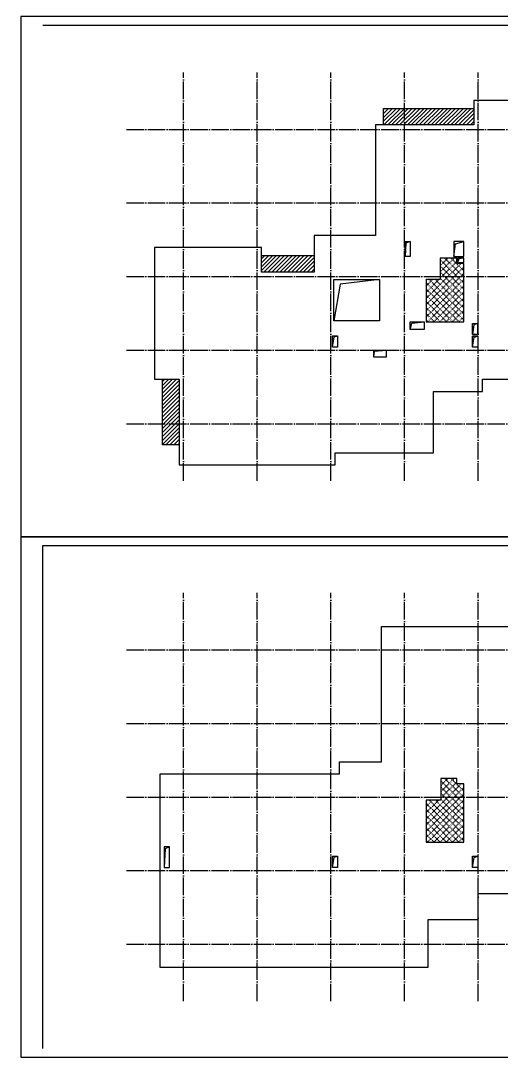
# Model space of a CAD drawing. Extents: x -186750 to 855523, y -12902 to 560425.
# Drawn here: x -186750 to -131983, y -12900 to 105400 of the extents above; entities that cross this region are included whole.
import ezdxf
from ezdxf.xclip import XClip

# ---------------------------------------------------------------- set-up
doc = ezdxf.new("R2010")
doc.units = 0
doc.header["$LTSCALE"] = 1000
doc.header["$MEASUREMENT"] = 0
doc.header["$XCLIPFRAME"] = 0
doc.linetypes.add('104-10 轴网$0$DOTE', pattern=[2.4200000000000004, 2, -0.2, 0.02, -0.2])
doc.linetypes.add('X-104 8#10#平面$0$109-34 轴网$0$L1$0$$AUDIT_BAD_LTYPE1', pattern=[0])
doc.layers.add('104-10 轴网$0$A_AXIS-轴线', color=252, linetype='104-10 轴网$0$DOTE')
doc.layers.add('X-104 8#10#平面$0$A-TECH_结构', color=252, linetype='Continuous')
doc.layers.add('X-104 8#10#平面$0$04-不打印_辅助线', color=165, linetype='Continuous', plot=False)
pattern_1 = [(45, (0, 0), (-224.5064030267288, 224.5064030267288), [])]

# ---------------------------------------------------------------- blocks, each defined once
blk = doc.blocks.new('X-104 8#10#平面$0$uyrii7ur')
at = {"layer": 'X-104 8#10#平面$0$A-TECH_结构', "linetype": 'X-104 8#10#平面$0$109-34 轴网$0$L1$0$$AUDIT_BAD_LTYPE1'}
for points in [[(25249.99997658582, 20800.00000749383), (25850.00000000499, 20800.00000749383), (25850.00000000499, 19100.00000788411), (25249.99997658582, 19100.00000788411)], [(30800.00000000291, 19100.00000788414), (31949.9999765715, 19100.00000788414), (31949.9999765715, 20800.00000749389), (30800.00000000291, 20800.00000749389)], [(31249.99997658737, 18400.00000787905), (31949.99997657165, 18400.00000787905), (31949.99997657165, 18900.00000788405), (31249.99997658737, 18900.00000788405)], [(27449.9999765532, 10750.00000788458), (25849.99997655327, 10750.00000788458), (25849.99997655327, 11650.00000788731), (27449.9999765532, 11650.00000788731)], [(33549.99322787844, 10199.99893631577), (32949.99995488752, 10199.99893631577), (32949.99995488752, 11450.00000787922), (33549.99322787844, 11450.00000787922)], [(33549.99997317628, 8750.000027945673), (32949.99995863647, 8750.000027945673), (32949.99995863647, 9999.998936315766), (33549.99997317628, 9999.998936315766)], [(21649.99999999856, 7650.000007879251), (23149.99999999696, 7650.000007879251), (23149.99999999689, 8350.000000000058), (21649.99999999849, 8350.000000000058)]]:
    blk.add_lwpolyline(points, close=True, dxfattribs=at)
for points in [[(25850.00000000498, 20800.00000749383), (25335.49703044849, 20603.45774340531), (25249.99997658582, 19100.00000788411)], [(25849.99997655327, 10750.00000788458), (26036.99999999987, 11473.7839677821), (27449.99997655326, 11650.00000788731)], [(33549.99322787844, 10199.99893631577), (33549.99322787844, 11450.00000787998), (33078.99492861191, 11290.86848105729), (32949.99325937161, 10199.99893631577), (33549.99322787844, 10199.99893631577)], [(23149.99999999686, 8350.000000000058), (21746.26625576583, 8243.715887878352), (21649.99999999856, 7650.000007879251)]]:
    blk.add_lwpolyline(points, dxfattribs=at)
at = {"layer": 'X-104 8#10#平面$0$A-TECH_结构'}
for points in [[(30800.00000000274, 19100.00000788414), (30994.87325166486, 20538.04205661503), (31949.9999765715, 20800.00000749389)], [(31949.99997657165, 18900.00000788405), (31380.60406085144, 18817.14181262002), (31249.99997658737, 18400.00000787905)]]:
    blk.add_lwpolyline(points, dxfattribs=at)
for points in [[(17550.00009050622, 10050.00004004798), (17550.00004707376, 8750.000050116389), (17000.00000339406, 8750.000029312563), (17181.19745823395, 9940.41740318312)], [(17550.00006878999, 8750.000036196201), (17000.00000000306, 8750.000011481054), (17000.00000000306, 10049.99993964267), (17550.00006878999, 10049.99996435782)], [(33549.99997317628, 9999.998936315766), (33549.99997317628, 8750.000027945673), (32949.99995462794, 8749.999959031004), (33137.91965881834, 9881.415826070122)]]:
    blk.add_lwpolyline(points, close=True, dxfattribs=at)
blk = doc.blocks.new('X-104 8#10#平面$0$yteiteru7y6')
at = {"layer": 'X-104 8#10#平面$0$A-TECH_结构'}
for points in [[(43599.99999987503, 25199.99999999954), (44000.00000000012, 25199.99999999942), (44000.00000000047, 23899.99999999338), (43599.99999987538, 23899.9999999935)], [(17550.00009050627, 10050.00004004795), (17550.00004707381, 8750.00005011633), (17000.0000033941, 8750.000029312505), (17181.19745823399, 9940.417403183063)], [(17550.00006879004, 8750.000036196143), (17000.0000000031, 8750.000011480995), (17000.0000000031, 10049.99993964261), (17550.00006879004, 10049.99996435776)], [(33549.99992714335, 10049.99903622497), (33549.99997317632, 8750.000027945614), (32949.99995462797, 8749.999959030945), (33137.91965881839, 9881.415826070093)]]:
    blk.add_lwpolyline(points, close=True, dxfattribs=at)
at = {"layer": 'X-104 8#10#平面$0$A-TECH_结构', "linetype": 'X-104 8#10#平面$0$109-34 轴网$0$L1$0$$AUDIT_BAD_LTYPE1'}
blk.add_lwpolyline([(44000.00000000047, 25199.99999999942), (43776.54450888466, 25047.19460524083), (43599.99999987528, 23899.99999999387)], dxfattribs=at)
at = {"layer": 'X-104 8#10#平面$0$A-TECH_结构'}
for points in [[(-1600.000000000012, 11099.99999999366), (-2084.67156194523, 10876.08683458786), (-2199.999999999039, 8750.000000010607)], [(44200.0000000028, 8199.999999999534), (43644.10612681275, 8093.626561861485), (43200.00000000003, 6649.999999999966)]]:
    blk.add_lwpolyline(points, dxfattribs=at)
at = {"layer": 'X-104 8#10#平面$0$A-TECH_结构', "linetype": 'X-104 8#10#平面$0$109-34 轴网$0$L1$0$$AUDIT_BAD_LTYPE1'}
for points in [[(-2199.999999999039, 8750.000000010607), (-1599.999999999534, 8750.000000010607), (-1600.000000000012, 11099.99999999365), (-2199.999999999516, 11099.99999999365)], [(33549.99997317632, 8750.000027945614), (32949.99995863652, 8750.000027945614), (32949.99995863652, 10049.99900962345), (33549.99997317632, 10049.99900962345)], [(43200.00000000007, 8199.999999999496), (44200.0000000028, 8199.999999999534), (44200.00000000276, 6650.000000000007), (43200.00000000003, 6649.999999999969)]]:
    blk.add_lwpolyline(points, close=True, dxfattribs=at)
blk = doc.blocks.new('X-104 8#10#平面$0$rhyseuyi')
at = {"layer": 'X-104 8#10#平面$0$04-不打印_辅助线', "linetype": 'X-104 8#10#平面$0$109-34 轴网$0$L1$0$$AUDIT_BAD_LTYPE1'}
h = blk.add_hatch(dxfattribs=at)
h.set_pattern_fill('ANSI31', color=256, scale=200)
h.set_pattern_definition(pattern_1)
h.paths.add_polyline_path([(22800.00000001615, 95399.99998604276), (33100.00000000006, 95399.99998604276), (33100.00000000006, 93500.00000000003), (22800.00000001615, 93500.00000000003)])
h = blk.add_hatch(dxfattribs=at)
h.set_pattern_fill('ANSI31', color=256, scale=200)
h.set_pattern_definition(pattern_1)
h.paths.add_polyline_path([(8900.000000001717, 78600.06963571519), (14899.99999996935, 78600.06963571519), (14899.99999996935, 76699.99998604319), (8900.000000001717, 76699.99998604319)])
h = blk.add_hatch(dxfattribs=at)
h.set_pattern_fill('虚线方格', color=256, scale=500, angle=45)
h.set_pattern_definition([(45, (28.28427124745212, 28.2842712474619), (-353.5533905932737, 353.5533905932738), [90, -75, 90, -75, 90, -80]), (135, (325.2691193458159, 381.8376618407356), (-353.5533905932738, -353.5533905932737), [90, -75, 90, -75, 90, -80])])
h.paths.add_polyline_path([(31949.99997657159, 71050.0000078792), (31949.99997657159, 77700.00000787908), (31149.99997658457, 77700.00000787908), (31149.9999765243, 78300.00000788414), (29249.99997658405, 78300.00000788424), (29249.99997657168, 75849.99999999983), (27649.99997655326, 75849.9999860454), (27649.99939044414, 71049.99977302144)])
h = blk.add_hatch(dxfattribs=at)
h.set_pattern_fill('ANSI31', color=256, scale=200)
h.set_pattern_definition(pattern_1)
h.paths.add_polyline_path([(-2400.000000000087, 64499.99999402484), (-499.9999999999418, 64499.99999402484), (-499.9999999999418, 56999.99999995515), (-2400.000000000087, 56999.99999995515)])
h = blk.add_hatch(dxfattribs=at)
h.set_pattern_fill('虚线方格', color=256, scale=500, angle=45)
h.set_pattern_definition([(45, (28.28427124736481, -59371.71572875254), (-353.5533905932737, 353.5533905932738), [90, -75, 90, -75, 90, -80]), (135, (325.2691193457285, -59018.16233815927), (-353.5533905932738, -353.5533905932737), [90, -75, 90, -75, 90, -80])])
h.paths.add_polyline_path([(31949.99997657147, 11650.00000787921), (31949.9999765715, 18300.00000787908), (31149.99997658445, 18300.00000787908), (31149.99997652421, 18900.00000788414), (29349.99997659371, 18900.00000788424), (29349.99997658134, 16449.99999999983), (27649.99997655317, 16449.9999860454), (27649.99939044405, 11649.99977302144)])
for points in [[(22800.00000001609, 95399.99998604288), (33100, 95399.99998604288), (33100, 93500.00000000015), (22800.00000001609, 93500.00000000015)], [(8900.000000001659, 78600.0696357153), (14899.9999999693, 78600.0696357153), (14899.9999999693, 76699.9999860433), (8900.000000001659, 76699.9999860433)], [(-2400.000000000146, 64499.99999402495), (-500, 64499.99999402495), (-500, 56999.99999995527), (-2400.000000000146, 56999.99999995527)]]:
    blk.add_lwpolyline(points, close=True, dxfattribs=at)
at = {"layer": 'X-104 8#10#平面$0$A-TECH_结构', "linetype": 'X-104 8#10#平面$0$109-34 轴网$0$L1$0$$AUDIT_BAD_LTYPE1'}
for points in [[(-500, 64499.99998456433), (-500, 54700.00000000009), (17300, 54700.00000000009), (17300, 56100.00000000009), (28500, 56100.00000000009), (28500, 63100.00000000009), (34100, 63100.00000000009), (34100, 64500.00000000009), (45299.99999999999, 64500.00000000009), (45299.99999999999, 75700.00000000009), (46699.99999999999, 75700.00000000009), (46699.99999999999, 96300.00000000009), (33100, 96300.00000000009), (33100, 93500.00000000009), (21900, 93500.00000000009), (21900, 80900.00000000009), (14900.00000000029, 80900.00000000009), (14900.00000000419, 76699.99998604327), (8900.000000004307, 76699.99998604327), (8900.000000000407, 79500.0000000001), (-3300, 79500.00000000009), (-3300, 64499.9999985063)], [(22550.00000147264, 20800.18525530281), (22549.99999999172, 36250.00000000003), (44650.00000000591, 36250.00000000003), (44650.00000000267, 5750.000000011165), (33550.00000000042, 5749.999996079934), (33549.99999999956, 2800.00000587945), (27849.99999999903, 2800.000009821595), (27849.99999999989, -2650.000000044718), (-2650.000000000116, -2650.000000044733), (-2650.000000000233, 19449.99969723696), (17799.99999874334, 19450.12322490085), (17800.00000022122, 20799.81474476285)]]:
    blk.add_lwpolyline(points, close=True, dxfattribs=at)
for points in [[(22800.00000020128, 93500.00000000009), (22800.00000001609, 95400.00000000003), (33100, 95400.00000000003)], [(8900.000000001659, 78600.0696357153), (14900.00000000242, 78600.10596739476)], [(31949.99997657153, 71050.00000787932), (31949.99997657153, 77700.00000787919), (31149.99997658451, 77700.00000787919), (31149.99997652424, 78300.00000788426), (29249.99997658399, 78300.00000788436), (29249.99997657162, 75849.99999999994), (27649.9999765532, 75849.99998604551), (27649.99939044408, 71049.99977302155), (31949.99997657153, 71050.00000787932)], [(-500, 56999.99999995527), (-2400.000000000116, 56999.99999995527), (-2400.000000000146, 64499.99999402496)], [(31949.99997657142, 11650.00000787932), (31949.99997657145, 18300.00000787919), (31149.9999765844, 18300.00000787919), (31149.99997652415, 18900.00000788426), (29349.99997659365, 18900.00000788436), (29349.99997658128, 16449.99999999994), (27649.99997655311, 16449.99998604551), (27649.99939044399, 11649.99977302155), (31949.99997657142, 11650.00000787932)]]:
    blk.add_lwpolyline(points, dxfattribs=at)
at = {"layer": 'X-104 8#10#平面$0$A-TECH_结构'}
blk.add_lwpolyline([(17149.99999999971, 75850.00000000016), (22349.99999999264, 75849.99998605002), (22349.99999999293, 71150.00000788418), (17150, 71150.00002183432)], close=True, dxfattribs=at)
blk.add_lwpolyline([(22349.99999999264, 75849.99998605002), (17840.37583562863, 75344.29336001306), (17150, 71150.00002183432)], dxfattribs=at)
blk = doc.blocks.new('104-10 轴网')
at = {"layer": '104-10 轴网$0$A_AXIS-轴线', "linetype": '104-10 轴网$0$DOTE'}
for p, q in [((-5.093170329928398e-11, -6500.000000000015), (2.110027708113194e-10, 40100.00000000004)), ((8399.999999999949, -6500.000000000015), (8400.000000000211, 40100.00000000004)), ((16799.99999999992, -6500.000000000015), (16800.00000000021, 40100.00000000004)), ((25199.99999999992, -6500.000000000015), (25200.00000000021, 40100.00000000004)), ((33599.99999999995, -6500.000000000015), (33600.00000000021, 40100.00000000004)), ((41999.99999999995, -6500.000000000015), (42000.00000000021, 40100.00000000004)), ((120429.5977508623, 40099.99999999988), (120429.5977508621, -6500.000000000178)), ((128829.5977508623, 40099.99999999988), (128829.5977508621, -6500.000000000186)), ((137229.5977508624, 40099.99999999987), (137229.5977508621, -6500.000000000186)), ((145629.5977508624, 40099.99999999987), (145629.5977508621, -6500.000000000186)), ((154029.5977508624, 40099.99999999987), (154029.5977508621, -6500.000000000186)), ((162429.5977508624, 40099.99999999987), (162429.5977508621, -6500.000000000186)), ((-6500.000000000022, 33599.99999999999), (48500.00000000018, 33600.00000000004)), ((168929.5977508623, 33599.99999999987), (113929.5977508621, 33599.99999999983)), ((-6500.000000000022, 25199.99999999999), (48500.00000000018, 25200.00000000004)), ((168929.5977508623, 25199.99999999987), (113929.5977508621, 25199.99999999982)), ((-6500.000000000022, 16799.99999999999), (48500.00000000018, 16800.00000000004)), ((168929.5977508623, 16799.99999999987), (113929.5977508621, 16799.99999999982)), ((-6500.000000000022, 8399.999999999985), (48500.00000000018, 8400.000000000044)), ((168929.5977508623, 8399.999999999873), (113929.5977508621, 8399.999999999822)), ((-6500.000000000022, -1.477928890381008e-11), (48500.00000000018, 4.342837200965732e-11)), ((168929.5977508623, -1.2732925824821e-10), (113929.5977508621, -1.782609615474939e-10))]:
    blk.add_line(p, q, dxfattribs=at)
at = {"layer": 'Defpoints'}
for points in [[(-16049.99999999992, 45500.00000000001), (58050.00000000011, 45499.99999999999), (58050.00000000011, -11900.00000000001), (-16049.99999999998, -11899.99999999996)], [(104379.5977508624, 45500.00000000001), (178479.5977508625, 45499.99999999999), (178479.5977508625, -11900.00000000001), (104379.5977508624, -11899.99999999996)]]:
    blk.add_lwpolyline(points, close=True, dxfattribs=at)
blk = doc.blocks.new('X-104 8#10#平面')
at = {"layer": 'X-104 8#10#平面$0$04-不打印_辅助线'}
for points in [[(-186749.9999999999, 46499.99999999997), (-102649.9999999999, 46499.99999999997), (-102649.9999999999, 105900), (-186749.9999999999, 105900)], [(-186749.9999999999, -12900.00000000003), (-102649.9999999999, -12900.00000000003), (-102649.9999999999, 46499.99999999997), (-186749.9999999999, 46499.99999999997)]]:
    blk.add_lwpolyline(points, close=True, dxfattribs=at)
ref = blk.add_blockref('104-10 轴网', (-168200.0000000001, 59399.9999999999))
XClip(ref).set_block_clipping_path([(-16049.999999999925, -11899.999999999949), (58049.99999999998, 45500.000000000095)])
at = {"linetype": 'X-104 8#10#平面$0$109-34 轴网$0$L1$0$$AUDIT_BAD_LTYPE1'}
blk.add_blockref('X-104 8#10#平面$0$uyrii7ur', (-168199.9999999998, 59399.99999999994), dxfattribs=at)
ref = blk.add_blockref('104-10 轴网', (-168200.0000000001, -1.455191522836685e-10), dxfattribs=at)
XClip(ref).set_block_clipping_path([(-16049.999999999975, -11899.999999999955), (58049.99999999998, 45500.000000000044)])
at = {"layer": 'X-104 8#10#平面$0$A-TECH_结构', "linetype": 'X-104 8#10#平面$0$109-34 轴网$0$L1$0$$AUDIT_BAD_LTYPE1'}
for name, p in [('X-104 8#10#平面$0$rhyseuyi', (-168199.9999999998, -1.164153218269348e-10)), ('X-104 8#10#平面$0$yteiteru7y6', (-168199.9999999999, -5.820766091346741e-11))]:
    blk.add_blockref(name, p, dxfattribs=at)

msp = doc.modelspace()

# ---------------------------------------------------------------- block references
msp.add_blockref('X-104 8#10#平面', (0, 0))

doc.saveas('drawing.dxf')
